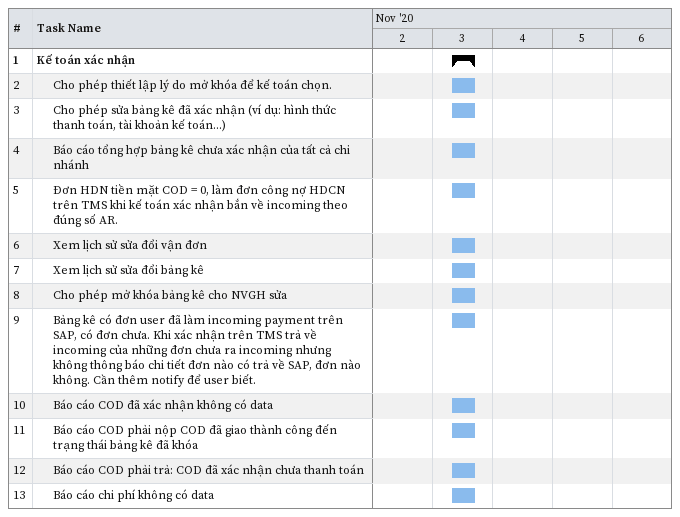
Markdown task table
| ID | Level | Task | Start | Finish |
|---|---|---|---|---|
| 1 | 1 | **Kế toán xác nhận** | 2020-11-03 | 2020-11-03 |
| 2 | 2 | Cho phép thiết lập lý do mở khóa để kế toán chọn. | 2020-11-03 | 2020-11-03 |
| 3 | 2 | Cho phép sửa bảng kê đã xác nhận (ví dụ: hình thức thanh toán, tài khoản kế toán…) | 2020-11-03 | 2020-11-03 |
| 4 | 2 | Báo cáo tổng hợp bảng kê chưa xác nhận của tất cả chi nhánh | 2020-11-03 | 2020-11-03 |
| 5 | 2 | Đơn HDN tiền mặt COD = 0, làm đơn công nợ HDCN trên TMS khi kế toán xác nhận bắn về incoming theo đúng số AR. | 2020-11-03 | 2020-11-03 |
| 6 | 2 | Xem lịch sử sửa đổi vận đơn | 2020-11-03 | 2020-11-03 |
| 7 | 2 | Xem lịch sử sửa đổi bảng kê | 2020-11-03 | 2020-11-03 |
| 8 | 2 | Cho phép mở khóa bảng kê cho NVGH sửa | 2020-11-03 | 2020-11-03 |
| 9 | 2 | Bảng kê có đơn user đã làm incoming payment trên SAP, có đơn chưa. Khi xác nhận trên TMS trả về incoming của những đơn chưa ra incoming nhưng không thông báo chi tiết đơn nào có trả về SAP, đơn nào không. Cần thêm notify để user biết. | 2020-11-03 | 2020-11-03 |
| 10 | 2 | Báo cáo COD đã xác nhận không có data | 2020-11-03 | 2020-11-03 |
| 11 | 2 | Báo cáo COD phải nộp COD đã giao thành công đến trạng thái bảng kê đã khóa | 2020-11-03 | 2020-11-03 |
| 12 | 2 | Báo cáo COD phải trả: COD đã xác nhận chưa thanh toán | 2020-11-03 | 2020-11-03 |
| 13 | 2 | Báo cáo chi phí không có data | 2020-11-03 | 2020-11-03 |
